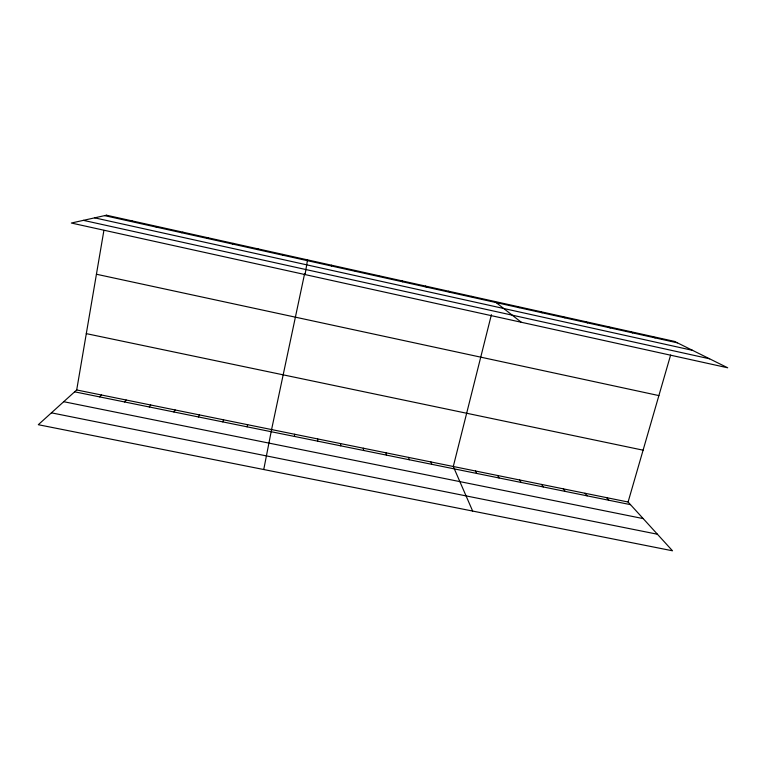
<?xml version="1.0" encoding="UTF-8"?>
<svg xmlns="http://www.w3.org/2000/svg" width="766" height="766" viewBox="0 0 766 766"><rect width="100%" height="100%" fill="white"/><g stroke="black" fill="none" stroke-linecap="round" stroke-linejoin="round"><path stroke-width="1.15" d="M317.631 441.139L317.67 438.928M294.45 436.438L294.68 434.255M305.069 274.582L307.53 259.875M76.696 389.961L628.091 502.017L672.5 550.792L38.3 424.709L76.696 389.961L103.908 230.375M263.743 469.52L271.576 429.563L304.657 273.452M491.408 314.663L453.29 466.494L472.66 511.066M628.091 502.017L670.614 355.06M247.035 426.806L247.648 424.699M222.791 421.884L223.605 419.816M282.53 255.135L282.865 254.398M198.413 416.943L199.438 414.904M173.92 411.964L175.136 409.963M149.293 406.966L150.72 405.003M257.52 249.582L258.075 248.883M124.542 401.939L126.17 400.015M99.657 396.893L101.495 394.997M232.376 244L233.142 243.349M207.098 238.389L208.084 237.776M181.686 232.74L182.892 232.184M156.14 227.071L157.566 226.554M130.45 221.364L132.097 220.895M51.418 412.836L657.42 534.228M74.647 391.819L630.485 504.65M63.722 401.7L643.191 518.601M86.299 333.631L643.095 450.178M96.43 274.238L658.884 395.591M104.626 215.629L677.412 342.833M94.658 217.841L692.569 350.349M83.398 220.349L709.603 358.804M652.469 336.504L655.15 337.892M630.265 331.573L632.773 332.923M607.955 326.622L610.282 327.925M585.53 321.634L587.685 322.907M563 316.636L564.973 317.861M540.356 311.599L542.146 312.796M517.596 306.544L519.204 307.693M494.721 301.459L521.273 322.256M471.732 296.356L472.967 297.428M448.627 291.224L449.68 292.258M425.408 286.063L426.269 287.059M606.605 497.651L608.836 500.255M585.013 493.266L587.082 495.841M563.326 488.852L565.222 491.399M402.073 280.883L402.734 281.831M541.524 484.428L543.257 486.946M519.626 479.976L521.186 482.465M497.622 475.504L499.011 477.965M378.615 275.664L379.084 276.583M475.504 471.004L476.72 473.436M430.961 461.955L431.823 464.32M355.041 270.427L355.309 271.298M408.517 457.398L409.207 459.734M385.978 452.811L386.485 455.119M363.323 448.206L363.649 450.485M331.352 265.17L331.419 265.994M340.554 443.581L340.698 445.822M106.493 215.208L71.353 223.03L727.7 367.785L674.559 341.416L106.493 215.208"/></g></svg>
